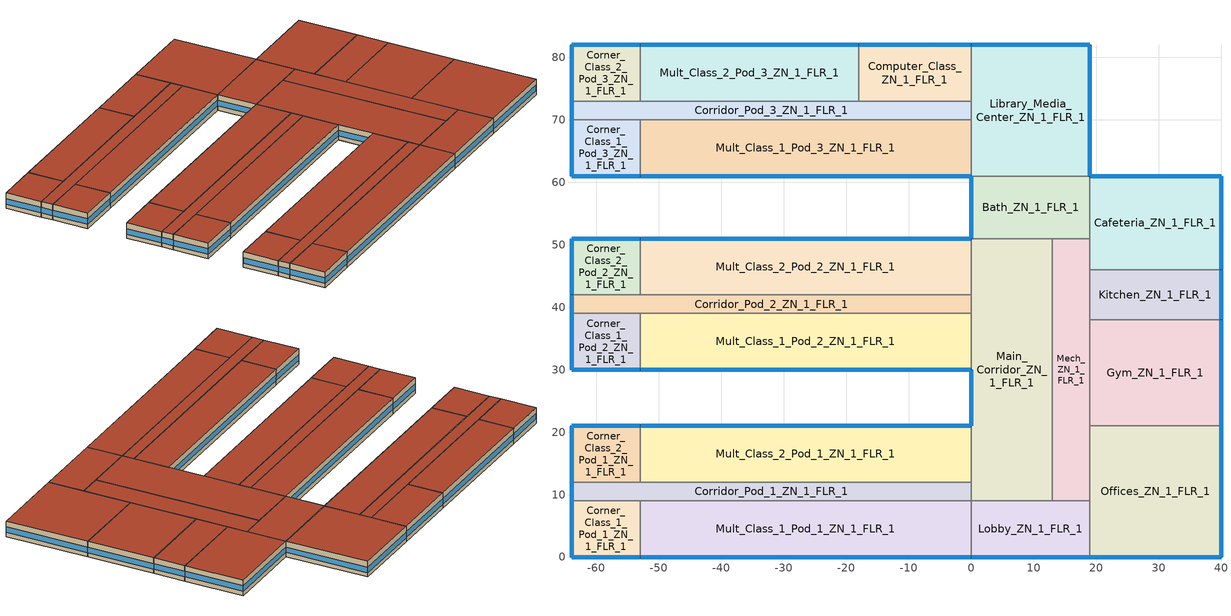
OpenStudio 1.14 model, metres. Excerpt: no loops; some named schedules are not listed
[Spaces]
Library_Media_Center_ZN_1_FLR_1
 floor ground: 19,82 19,61 0,61 0,82 z0
 wall outside: 19,61 19,82 0,82 z0:4
 wall to Computer_Class_ZN_1_FLR_1: 0,82 0,73 z0:4
 wall to Bath_ZN_1_FLR_1: 0,61 19,61 z0:4
 wall to Mult_Class_1_Pod_3_ZN_1_FLR_1: 0,70 0,61 z0:4
 wall to Corridor_Pod_3_ZN_1_FLR_1: 0,73 0,70 z0:4
 window: 19,61.05 19,81.95 / 18.95,82 0.05,82 z1.1:2.51
 roof outside: 19,61 19,82 0,82 0,61 z4
Main_Corridor_ZN_1_FLR_1
 floor ground: 13,51 13,9 0,9 0,51 z0
 wall outside: 0,30 0,21 z0:4
 wall to Lobby_ZN_1_FLR_1: 0,9 13,9 z0:4
 wall to Mult_Class_2_Pod_2_ZN_1_FLR_1: 0,51 0,42 z0:4
 wall to Mult_Class_2_Pod_1_ZN_1_FLR_1: 0,21 0,12 z0:4
 wall to Corridor_Pod_1_ZN_1_FLR_1: 0,12 0,9 z0:4
 wall to Bath_ZN_1_FLR_1: 13,51 0,51 z0:4
 wall to Mech_ZN_1_FLR_1: 13,9 13,51 z0:4
 wall to Corridor_Pod_2_ZN_1_FLR_1: 0,42 0,39 z0:4
 wall to Mult_Class_1_Pod_2_ZN_1_FLR_1: 0,39 0,30 z0:4
 window: 0,29.95 0,21.05 z1.1:2.52
 roof outside: 13,9 13,51 0,51 0,9 z4
Corridor_Pod_2_ZN_1_FLR_1
 floor ground: 0,42 0,39 -64,39 -64,42 z0
 wall outside: -64,42 -64,39 z0:4
 wall to Corner_Class_2_Pod_2_ZN_1_FLR_1: -53,42 -64,42 z0:4
 wall to Mult_Class_1_Pod_2_ZN_1_FLR_1: -53,39 0,39 z0:4
 wall to Corner_Class_1_Pod_2_ZN_1_FLR_1: -64,39 -53,39 z0:4
 wall to Mult_Class_2_Pod_2_ZN_1_FLR_1: 0,42 -53,42 z0:4
 window: -64,41.95 -64,39.05 z1.1:2.55
 roof outside: 0,39 0,42 -64,42 -64,39 z4
Kitchen_ZN_1_FLR_1
 floor ground: 40,46 40,38 19,38 19,46 z0
 wall outside: 40,38 40,46 z0:4
 wall to Mech_ZN_1_FLR_1: 19,46 19,38 z0:4
 wall to Cafeteria_ZN_1_FLR_1: 40,46 19,46 z0:4
 wall to Gym_ZN_1_FLR_1: 19,38 40,38 z0:4
 window: 40,38.05 40,45.95 z1.1:2.52
 roof outside: 40,38 40,46 19,46 19,38 z4
Computer_Class_ZN_1_FLR_1
 floor ground: 0,82 0,73 -18,73 -18,82 z0
 wall outside: 0,82 -18,82 z0:4
 wall to Corridor_Pod_3_ZN_1_FLR_1: -18,73 0,73 z0:4
 wall to Mult_Class_2_Pod_3_ZN_1_FLR_1: -18,82 -18,73 z0:4
 window: -0.05,82 -17.95,82 z1.1:2.51
 roof outside: 0,73 0,82 -18,82 -18,73 z4
Corner_Class_2_Pod_2_ZN_1_FLR_1
 floor ground: -53,51 -53,42 -64,42 -64,51 z0
 wall outside: -53,51 -64,51 -64,42 z0:4
 wall to Mult_Class_2_Pod_2_ZN_1_FLR_1: -53,42 -53,51 z0:4
 window: -53.05,51 -63.95,51 z1.1:2.51; -64,50.95 -64,42.05 z1.1:2.52
 roof outside: -53,42 -53,51 -64,51 -64,42 z4
Corridor_Pod_3_ZN_1_FLR_1
 floor ground: 0,73 0,70 -64,70 -64,73 z0
 wall outside: -64,73 -64,70 z0:4
 wall to Mult_Class_2_Pod_3_ZN_1_FLR_1: -18,73 -53,73 z0:4
 wall to Corner_Class_2_Pod_3_ZN_1_FLR_1: -53,73 -64,73 z0:4
 wall to Mult_Class_1_Pod_3_ZN_1_FLR_1: -53,70 0,70 z0:4
 wall to Corner_Class_1_Pod_3_ZN_1_FLR_1: -64,70 -53,70 z0:4
 window: -64,72.95 -64,70.05 z1.1:2.55
 roof outside: 0,70 0,73 -64,73 -64,70 z4
Mech_ZN_1_FLR_1
 floor ground: 19,51 19,9 13,9 13,51 z0
 wall to Lobby_ZN_1_FLR_1: 13,9 19,9 z0:4
 wall to Offices_ZN_1_FLR_1: 19,9 19,21 z0:4
 wall to Gym_ZN_1_FLR_1: 19,21 19,38 z0:4
 wall to Bath_ZN_1_FLR_1: 19,51 13,51 z0:4
 wall to Cafeteria_ZN_1_FLR_1: 19,46 19,51 z0:4
 roof outside: 19,9 19,51 13,51 13,9 z4
Mult_Class_1_Pod_1_ZN_1_FLR_1
 floor ground: 0,9 0,0 -53,0 -53,9 z0
 wall outside: -53,0 0,0 z0:4
 wall to Lobby_ZN_1_FLR_1: 0,0 0,9 z0:4
 wall to Corridor_Pod_1_ZN_1_FLR_1: 0,9 -53,9 z0:4
 wall to Corner_Class_1_Pod_1_ZN_1_FLR_1: -53,9 -53,0 z0:4
 window: -52.95,0 -0.05,0 z1.1:2.5
 roof outside: 0,0 0,9 -53,9 -53,0 z4
Mult_Class_1_Pod_2_ZN_1_FLR_1
 floor ground: 0,39 0,30 -53,30 -53,39 z0
 wall outside: -53,30 0,30 z0:4
 wall to Corner_Class_1_Pod_2_ZN_1_FLR_1: -53,39 -53,30 z0:4
 window: -52.95,30 -0.05,30 z1.1:2.5
 roof outside: 0,30 0,39 -53,39 -53,30 z4
Cafeteria_ZN_1_FLR_1
 floor ground: 40,61 40,46 19,46 19,61 z0
 wall outside: 40,46 40,61 19,61 z0:4
 wall to Bath_ZN_1_FLR_1: 19,61 19,51 z0:4
 window: 39.95,61 19.05,61 / 40,46.05 40,60.95 z1.1:2.51
 roof outside: 40,46 40,61 19,61 19,46 z4
Corner_Class_2_Pod_3_ZN_1_FLR_1
 floor ground: -53,82 -53,73 -64,73 -64,82 z0
 wall outside: -53,82 -64,82 -64,73 z0:4
 wall to Mult_Class_2_Pod_3_ZN_1_FLR_1: -53,73 -53,82 z0:4
 window: -64,81.95 -64,73.05 z1.1:2.52; -53.05,82 -63.95,82 z1.1:2.51
 roof outside: -53,73 -53,82 -64,82 -64,73 z4
Corner_Class_2_Pod_1_ZN_1_FLR_1
 floor ground: -53,21 -53,12 -64,12 -64,21 z0
 wall outside: -53,21 -64,21 -64,12 z0:4
 wall to Mult_Class_2_Pod_1_ZN_1_FLR_1: -53,12 -53,21 z0:4
 wall to Corridor_Pod_1_ZN_1_FLR_1: -64,12 -53,12 z0:4
 window: -53.05,21 -63.95,21 z1.1:2.51; -64,20.95 -64,12.05 z1.1:2.52
 roof outside: -53,12 -53,21 -64,21 -64,12 z4
Corridor_Pod_1_ZN_1_FLR_1
 floor ground: 0,12 0,9 -64,9 -64,12 z0
 wall outside: -64,12 -64,9 z0:4
 wall to Corner_Class_1_Pod_1_ZN_1_FLR_1: -64,9 -53,9 z0:4
 wall to Mult_Class_2_Pod_1_ZN_1_FLR_1: 0,12 -53,12 z0:4
 window: -64,11.95 -64,9.05 z1.1:2.55
 roof outside: 0,9 0,12 -64,12 -64,9 z4
Mult_Class_2_Pod_2_ZN_1_FLR_1
 floor ground: 0,51 0,42 -53,42 -53,51 z0
 wall outside: 0,51 -53,51 z0:4
 window: -0.05,51 -52.95,51 z1.1:2.5
 roof outside: 0,42 0,51 -53,51 -53,42 z4
Bath_ZN_1_FLR_1
 floor ground: 19,61 19,51 0,51 0,61 z0
 wall outside: 0,61 0,51 z0:4
 window: 0,60.95 0,51.05 z1.1:2.51
 roof outside: 19,51 19,61 0,61 0,51 z4
Corner_Class_1_Pod_3_ZN_1_FLR_1
 floor ground: -53,70 -53,61 -64,61 -64,70 z0
 wall outside: -64,70 -64,61 -53,61 z0:4
 wall to Mult_Class_1_Pod_3_ZN_1_FLR_1: -53,61 -53,70 z0:4
 window: -64,69.95 -64,61.05 z1.1:2.52; -63.95,61 -53.05,61 z1.1:2.51
 roof outside: -53,61 -53,70 -64,70 -64,61 z4
Gym_ZN_1_FLR_1
 floor ground: 40,38 40,21 19,21 19,38 z0
 wall outside: 40,21 40,38 z0:4
 wall to Offices_ZN_1_FLR_1: 19,21 40,21 z0:4
 window: 40,21.05 40,37.95 z1.1:2.51
 roof outside: 40,21 40,38 19,38 19,21 z4
Lobby_ZN_1_FLR_1
 floor ground: 19,9 19,0 0,0 0,9 z0
 wall outside: 0,0 19,0 z0:4
 wall to Offices_ZN_1_FLR_1: 19,0 19,9 z0:4
 window: 0.05,0 18.95,0 z1.1:2.51
 roof outside: 19,0 19,9 0,9 0,0 z4
Mult_Class_2_Pod_1_ZN_1_FLR_1
 floor ground: 0,21 0,12 -53,12 -53,21 z0
 wall outside: 0,21 -53,21 z0:4
 window: -0.05,21 -52.95,21 z1.1:2.5
 roof outside: 0,12 0,21 -53,21 -53,12 z4
Mult_Class_2_Pod_3_ZN_1_FLR_1
 floor ground: -18,82 -18,73 -53,73 -53,82 z0
 wall outside: -18,82 -53,82 z0:4
 window: -18.05,82 -52.95,82 z1.1:2.5
 roof outside: -18,73 -18,82 -53,82 -53,73 z4
Offices_ZN_1_FLR_1
 floor ground: 40,21 40,0 19,0 19,21 z0
 wall outside: 19,0 40,0 40,21 z0:4
 window: 19.05,0 39.95,0 / 40,0.05 40,20.95 z1.1:2.51
 roof outside: 40,0 40,21 19,21 19,0 z4
Mult_Class_1_Pod_3_ZN_1_FLR_1
 floor ground: 0,70 0,61 -53,61 -53,70 z0
 wall outside: -53,61 0,61 z0:4
 window: -52.95,61 -0.05,61 z1.1:2.5
 roof outside: 0,61 0,70 -53,70 -53,61 z4
Corner_Class_1_Pod_2_ZN_1_FLR_1
 floor ground: -53,39 -53,30 -64,30 -64,39 z0
 wall outside: -64,39 -64,30 -53,30 z0:4
 window: -64,38.95 -64,30.05 z1.1:2.52; -63.95,30 -53.05,30 z1.1:2.51
 roof outside: -53,30 -53,39 -64,39 -64,30 z4
Corner_Class_1_Pod_1_ZN_1_FLR_1
 floor ground: -53,9 -53,0 -64,0 -64,9 z0
 wall outside: -64,9 -64,0 -53,0 z0:4
 window: -63.95,0 -53.05,0 z1.1:2.51; -64,8.95 -64,0.05 z1.1:2.52
 roof outside: -53,0 -53,9 -64,9 -64,0 z4
[Site]
Houston Bush Intercontinental_TX_USA: Latitude {deg}=30; Longitude {deg}=-95.37; Time Zone {hr}=-6; Elevation {m}=29; Terrain=City
[Building]
90.1-2013-PrimarySchool-ASHRAE 169-2A created: 2018-06-08 09:10:57 -0700: North Axis {deg}=0; Default Construction Set=90.1-2013 - PriSchl - ASHRAE 169-2A; Standards Building Type=PrimarySchool
[Site:GroundTemperature:BuildingSurface]
20.78, 20.74, 20.81, 20.87, 20.95, 23.19, 23.53, 23.6, 23.61, 21.33, 21.02, 20.85
[Site:WaterMainsTemperature]
Calculation Method=Correlation; Annual Average Outdoor Air Temperature {C}=20.3167; Maximum Difference In Monthly Average Outdoor Air Temperatures {deltaC}=17.8
[SizingPeriod:DesignDay] Barometric Pressure {Pa}=100977; Sky Clearness=0; Rain Indicator=0; Snow Indicator=0; Day of Month=21; Daylight Saving Time Indicator=0; Humidity Indicating Type=Wetbulb; Dry-Bulb Temperature Range Modifier Type=DefaultMultipliers
Name | Maximum Dry-Bulb Temperature {C} | Daily Dry-Bulb Temperature Range {deltaC} | Humidity Indicating Conditions at Maximum Dry-Bulb | Wind Speed {m/s} | Wind Direction {deg} | Month | Day Type | Solar Model Indicator | ASHRAE Taub | ASHRAE Taud
Houston Bush Intercontinental Ann Htg 99.6% Condns DB | -1.6 | 0 | -1.6 | 2.8 | 0 | 1 | WinterDesignDay | ASHRAEClearSky
Houston Bush Intercontinental Ann Clg .4% Condns DB=>MWB | 36 | 10.1 | 24.8 | 3.5 | 170 | 7 | SummerDesignDay | ASHRAETau | 0.499 | 1.97
[ClimateZones]
Climate Zone Value 1=2A
[Material:NoMass] Thermal Absorptance=0.9; Solar Absorptance=0.7
Name | Roughness | Thermal Resistance {m2-K/W} | Visible Absorptance
CP02 CARPET PAD | VeryRough | 0.21648 | 0.8
Typical Insulation R-6.78; Typical Insulation R-6.78 1 | Smooth | 1.19347 | 0.7
Typical Carpet Pad | Smooth | 0.21648 | 0.8
Typical Insulation R-9.73 | Smooth | 1.71283 | 0.7
Typical Insulation R-24.52 | Smooth | 4.31889 | 0.7
Typical Insulation R-0.58; Typical Insulation R-0.58 1 | Smooth | 0.101875 | 0.7
Typical Insulation R-1.15 | Smooth | 0.202527 | 0.7
Typical Insulation R-9.34 | Smooth | 1.64441 | 0.7
Typical Insulation R-23.61 | Smooth | 4.15799 | 0.7
Typical Insulation | Smooth | 0.0282222 | 0.7
[Material]
Name | Roughness | Thickness {m} | Conductivity {W/m-K} | Density {kg/m3} | Specific Heat {J/kg-K} | Thermal Absorptance | Solar Absorptance | Visible Absorptance
100mm Normalweight concrete floor | MediumSmooth | 0.1016 | 2.31 | 2322 | 832
G01 13mm gypsum board | Smooth | 0.0127 | 0.16 | 800 | 1090 | 0.9 | 0.7 | 0.5
4 in. Normalweight Concrete Floor | MediumRough | 0.1016 | 2.31 | 2322 | 832 | 0.9 | 0.7 | 0.7
25mm Stucco | Smooth | 0.0254 | 0.72 | 1856 | 840 | 0.9 | 0.7 | 0.7
5/8 in. Gypsum Board | MediumSmooth | 0.0159 | 0.16 | 800 | 1090 | 0.9 | 0.7 | 0.7
Roof Membrane - Highly Reflective | VeryRough | 0.0095 | 0.16 | 1121.29 | 1460 | 0.75 | 0.45 | 0.7
Metal Roof Surface; F08 Metal surface | Smooth | 0.0008 | 45.28 | 7824 | 500 | 0.9 | 0.7 | 0.7
8 in. Normalweight Concrete Floor | MediumRough | 0.2032 | 2.31 | 2322 | 832 | 0.9 | 0.7 | 0.7
8 in. Concrete Block Basement Wall | MediumRough | 0.2032 | 1.326 | 1842 | 912 | 0.9 | 0.7 | 0.7
G05 25mm wood | MediumSmooth | 0.0254 | 0.15 | 608 | 1630 | 0.9 | 0.5 | 0.5
Metal Siding | Smooth | 0.0015 | 44.96 | 7688.86 | 410 | 0.9 | 0.7 | 0.7
1/2IN Gypsum | Smooth | 0.0127 | 0.16 | 784.9 | 830 | 0.9 | 0.4 | 0.4
6 in. Normalweight Concrete Floor | MediumRough | 0.1524 | 2.31 | 2322 | 832 | 0.9 | 0.7 | 0.7
Std Wood 6inch | MediumSmooth | 0.15 | 0.12 | 540 | 1210 | 0.9 | 0.7 | 0.7
[Construction]
Typical Insulated Exterior Mass Floor R-9.35: Typical Insulation R-6.78, 4 in. Normalweight Concrete Floor, Typical Carpet Pad
Typical Insulated Steel Framed Exterior Wall R-11.9: 25mm Stucco, 5/8 in. Gypsum Board, Typical Insulation R-9.73, 5/8 in. Gypsum Board
Typical IEAD Roof - Highly Reflective R-25.64: Roof Membrane - Highly Reflective, Typical Insulation R-24.52, Metal Roof Surface
Typical Interior Floor: 100mm Normalweight concrete floor, CP02 CARPET PAD
Typical Interior Wall: G01 13mm gypsum board, G01 13mm gypsum board
Typical Interior Ceiling: CP02 CARPET PAD, 100mm Normalweight concrete floor
Typical Insulated Carpeted 8in Slab Floor: 8 in. Normalweight Concrete Floor, Typical Carpet Pad
Typical Insulated Basement Mass Wall: 8 in. Concrete Block Basement Wall
U 0.60 SHGC 0.25 Dbl 2.5mm air: Glass_2175_LayerAvg, Gap_1_W_0_0025, Glass_2022F_LayerAvg
Typical Insulated Metal Door R-1.43: F08 Metal surface, Typical Insulation R-0.58
Typical Overhead Door R-2.0: Typical Insulation R-1.15
Window_U_0.65_SHGC_0.35_Skylight_Frame_Width_2.339_in: Glass_2052_LayerAvg, Gap_1_W_0_0024, Glass_2027F_LayerAvg
Typical Interior Window: Clear 3mm
Typical Interior Door; Typical Interior Partition: G05 25mm wood
Typical Insulated Exterior Mass Floor R-9.35 1: Typical Insulation R-6.78 1, 4 in. Normalweight Concrete Floor, Typical Carpet Pad
Typical Insulated Metal Building Wall R-10.64: Metal Siding, Typical Insulation R-9.34, 1/2IN Gypsum
Typical Insulated Metal Building Roof R-24.39: Metal Roof Surface, Typical Insulation R-23.61
Typical Insulated Carpeted 6in Slab Floor: 6 in. Normalweight Concrete Floor, Typical Carpet Pad
Typical Insulated Metal Door R-1.43 1: F08 Metal surface, Typical Insulation R-0.58 1
Typical Overhead Door: Typical Insulation
InteriorFurnishings: Std Wood 6inch
[DefaultConstructionSet] Interior Partition Construction=Typical Interior Partition
Name | Default Exterior Surface Constructions | Default Interior Surface Constructions | Default Ground Contact Surface Constructions | Default Exterior SubSurface Constructions | Default Interior SubSurface Constructions
90.1-2013 - PriSchl - ASHRAE 169-2A | Default Surface Constructions 1 | Default Surface Constructions 2 | Default Surface Constructions 3 | Default Sub Surface Constructions 1 | Default Sub Surface Constructions 2
90.1-2013 - PriSchl - Office - ASHRAE 169-2A | Default Surface Constructions 4 | Default Surface Constructions 5 | Default Surface Constructions 6 | Default Sub Surface Constructions 3 | Default Sub Surface Constructions 4
[DefaultSurfaceConstructions]
Name | Floor Construction | Wall Construction | Roof Ceiling Construction
Default Surface Constructions 1 | Typical Insulated Exterior Mass Floor R-9.35 | Typical Insulated Steel Framed Exterior Wall R-11.9 | Typical IEAD Roof - Highly Reflective R-25.64
Default Surface Constructions 2; Default Surface Constructions 5 | Typical Interior Floor | Typical Interior Wall | Typical Interior Ceiling
Default Surface Constructions 3 | Typical Insulated Carpeted 8in Slab Floor | Typical Insulated Basement Mass Wall
Default Surface Constructions 4 | Typical Insulated Exterior Mass Floor R-9.35 1 | Typical Insulated Metal Building Wall R-10.64 | Typical Insulated Metal Building Roof R-24.39
Default Surface Constructions 6 | Typical Insulated Carpeted 6in Slab Floor | Typical Insulated Basement Mass Wall
[DefaultSubSurfaceConstructions]
Name | Fixed Window Construction | Operable Window Construction | Door Construction | Overhead Door Construction | Skylight Construction | Tubular Daylight Dome Construction | Tubular Daylight Diffuser Construction
Default Sub Surface Constructions 1 | U 0.60 SHGC 0.25 Dbl 2.5mm air | U 0.60 SHGC 0.25 Dbl 2.5mm air | Typical Insulated Metal Door R-1.43 | Typical Overhead Door R-2.0 | Window_U_0.65_SHGC_0.35_Skylight_Frame_Width_2.339_in | Typical Interior Window | Typical Interior Window
Default Sub Surface Constructions 2; Default Sub Surface Constructions 4 | Typical Interior Window | Typical Interior Window | Typical Interior Door
Default Sub Surface Constructions 3 | U 0.60 SHGC 0.25 Dbl 2.5mm air | U 0.60 SHGC 0.25 Dbl 2.5mm air | Typical Insulated Metal Door R-1.43 1 | Typical Overhead Door | Window_U_0.65_SHGC_0.35_Skylight_Frame_Width_2.339_in | Typical Interior Window | Typical Interior Window
[WindowMaterial:Glazing] Optical Data Type=SpectralAverage; Infrared Transmittance at Normal Incidence=0; Back Side Infrared Hemispherical Emissivity=0.84; Dirt Correction Factor for Solar and Visible Transmittance=1; Solar Diffusing=No
Name | Thickness {m} | Solar Transmittance at Normal Incidence | Front Side Solar Reflectance at Normal Incidence | Back Side Solar Reflectance at Normal Incidence | Visible Transmittance at Normal Incidence | Front Side Visible Reflectance at Normal Incidence | Back Side Visible Reflectance at Normal Incidence | Front Side Infrared Hemispherical Emissivity | Conductivity {W/m-K}
Glass_2175_LayerAvg | 0.0086 | 0.167758 | 0.217606 | 0.437978 | 0.416044 | 0.078729 | 0.10654 | 0.84 | 1
Glass_2022F_LayerAvg | 0.0039 | 0.355897 | 0.394095 | 0.265645 | 0.677694 | 0.042734 | 0.05547 | 0.046 | 1
Glass_2052_LayerAvg | 0.00837 | 0.507767 | 0.054228 | 0.0544931 | 0.586833 | 0.05805 | 0.058397 | 0.84 | 1
Glass_2027F_LayerAvg | 0.004 | 0.369744 | 0.470069 | 0.340935 | 0.765222 | 0.0546 | 0.073741 | 0.03675 | 1
Clear 3mm | 0.003 | 0.837 | 0.075 | 0.075 | 0.898 | 0.081 | 0.081 | 0.84 | 0.9
[WindowMaterial:Gas] Gas Type=Air
Name | Thickness {m}
Gap_1_W_0_0025 | 0.0025
Gap_1_W_0_0024 | 0.0024
[Space] Building Story=Building Story 1; Part of Total Floor Area=Yes
Name | Space Type | Thermal Zone
Corner_Class_2_Pod_3_ZN_1_FLR_1 | PrimarySchool Classroom | Corner_Class_2_Pod_3_ZN_1_FLR_1 ZN
Library_Media_Center_ZN_1_FLR_1 | PrimarySchool Library | Library_Media_Center_ZN_1_FLR_1 ZN
Main_Corridor_ZN_1_FLR_1 | PrimarySchool Corridor | Main_Corridor_ZN_1_FLR_1 ZN
Corridor_Pod_2_ZN_1_FLR_1 | PrimarySchool Corridor | Corridor_Pod_2_ZN_1_FLR_1 ZN
Mult_Class_2_Pod_2_ZN_1_FLR_1 | PrimarySchool Classroom | Mult_Class_2_Pod_2_ZN_1_FLR_1 ZN
Kitchen_ZN_1_FLR_1 | PrimarySchool Kitchen | Kitchen_ZN_1_FLR_1 ZN
Mult_Class_1_Pod_3_ZN_1_FLR_1 | PrimarySchool Classroom | Mult_Class_1_Pod_3_ZN_1_FLR_1 ZN
Corridor_Pod_1_ZN_1_FLR_1 | PrimarySchool Corridor | Corridor_Pod_1_ZN_1_FLR_1 ZN
Computer_Class_ZN_1_FLR_1 | PrimarySchool ComputerRoom | Computer_Class_ZN_1_FLR_1 ZN
Mult_Class_1_Pod_2_ZN_1_FLR_1 | PrimarySchool Classroom | Mult_Class_1_Pod_2_ZN_1_FLR_1 ZN
Mult_Class_2_Pod_1_ZN_1_FLR_1 | PrimarySchool Classroom | Mult_Class_2_Pod_1_ZN_1_FLR_1 ZN
Corner_Class_2_Pod_2_ZN_1_FLR_1 | PrimarySchool Classroom | Corner_Class_2_Pod_2_ZN_1_FLR_1 ZN
Mult_Class_1_Pod_1_ZN_1_FLR_1 | PrimarySchool Classroom | Mult_Class_1_Pod_1_ZN_1_FLR_1 ZN
Corner_Class_1_Pod_1_ZN_1_FLR_1 | PrimarySchool Classroom | Corner_Class_1_Pod_1_ZN_1_FLR_1 ZN
Corridor_Pod_3_ZN_1_FLR_1 | PrimarySchool Corridor | Corridor_Pod_3_ZN_1_FLR_1 ZN
Mech_ZN_1_FLR_1 | PrimarySchool Mechanical | Mech_ZN_1_FLR_1 ZN
Cafeteria_ZN_1_FLR_1 | PrimarySchool Cafeteria | Cafeteria_ZN_1_FLR_1 ZN
Corner_Class_2_Pod_1_ZN_1_FLR_1 | PrimarySchool Classroom | Corner_Class_2_Pod_1_ZN_1_FLR_1 ZN
Bath_ZN_1_FLR_1 | PrimarySchool Restroom | Bath_ZN_1_FLR_1 ZN
Corner_Class_1_Pod_3_ZN_1_FLR_1 | PrimarySchool Classroom | Corner_Class_1_Pod_3_ZN_1_FLR_1 ZN
Corner_Class_1_Pod_2_ZN_1_FLR_1 | PrimarySchool Classroom | Corner_Class_1_Pod_2_ZN_1_FLR_1 ZN
Offices_ZN_1_FLR_1 | PrimarySchool Office | Offices_ZN_1_FLR_1 ZN
Gym_ZN_1_FLR_1 | PrimarySchool Gym | Gym_ZN_1_FLR_1 ZN
Lobby_ZN_1_FLR_1 | PrimarySchool Lobby | Lobby_ZN_1_FLR_1 ZN
Mult_Class_2_Pod_3_ZN_1_FLR_1 | PrimarySchool Classroom | Mult_Class_2_Pod_3_ZN_1_FLR_1 ZN
[SpaceType] Standards Building Type=PrimarySchool
Name | Default Construction Set | Default Schedule Set | Design Specification Outdoor Air Object | Standards Space Type
PrimarySchool Office | 90.1-2013 - PriSchl - Office - ASHRAE 169-2A | PrimarySchool Office Schedule Set | PrimarySchool Office Ventilation | Office
PrimarySchool Lobby |  | PrimarySchool Lobby Schedule Set | PrimarySchool Lobby Ventilation | Lobby
PrimarySchool Gym |  | PrimarySchool Gym Schedule Set | PrimarySchool Gym Ventilation | Gym
PrimarySchool Mechanical |  | PrimarySchool Mechanical Schedule Set | PrimarySchool Mechanical Ventilation | Mechanical
PrimarySchool Cafeteria |  | PrimarySchool Cafeteria Schedule Set | PrimarySchool Cafeteria Ventilation | Cafeteria
PrimarySchool Kitchen |  | PrimarySchool Kitchen Schedule Set | PrimarySchool Kitchen Ventilation | Kitchen
PrimarySchool Restroom |  | PrimarySchool Restroom Schedule Set | PrimarySchool Restroom Ventilation | Restroom
PrimarySchool Corridor |  | PrimarySchool Corridor Schedule Set | PrimarySchool Corridor Ventilation | Corridor
PrimarySchool Classroom |  | PrimarySchool Classroom Schedule Set | PrimarySchool Classroom Ventilation | Classroom
PrimarySchool ComputerRoom |  | PrimarySchool ComputerRoom Schedule Set | PrimarySchool ComputerRoom Ventilation | ComputerRoom
PrimarySchool Library |  | PrimarySchool Library Schedule Set | PrimarySchool Library Ventilation | Library
[People:Definition] Number of People Calculation Method=People/Area; Fraction Radiant=0.3
Name | People per Space Floor Area {person/m2}
PrimarySchool Cafeteria People Definition | 1.07639
PrimarySchool Classroom People Definition; PrimarySchool ComputerRoom People Definition | 0.269098
PrimarySchool Gym People Definition | 0.322917
PrimarySchool Kitchen People Definition | 0.160705
PrimarySchool Library People Definition | 0.107639
PrimarySchool Office People Definition | 0.0538196
[People] Work Efficiency Schedule=Work Efficiency Schedule; Clothing Insulation Schedule=Clothing Schedule; Air Velocity Schedule=Air Velocity Schedule
Name | People Definition | Space or SpaceType
PrimarySchool Cafeteria People | PrimarySchool Cafeteria People Definition | PrimarySchool Cafeteria
PrimarySchool Classroom People | PrimarySchool Classroom People Definition | PrimarySchool Classroom
PrimarySchool ComputerRoom People | PrimarySchool ComputerRoom People Definition | PrimarySchool ComputerRoom
PrimarySchool Gym People | PrimarySchool Gym People Definition | PrimarySchool Gym
PrimarySchool Kitchen People | PrimarySchool Kitchen People Definition | PrimarySchool Kitchen
PrimarySchool Library People | PrimarySchool Library People Definition | PrimarySchool Library
PrimarySchool Office People | PrimarySchool Office People Definition | PrimarySchool Office
[Lights:Definition] Design Level Calculation Method=Watts/Area; Fraction Radiant=0.37; Fraction Visible=0.2
Name | Watts per Space Floor Area {W/m2}
PrimarySchool Cafeteria Lights Definition | 6.99654
PrimarySchool Classroom Lights Definition; PrimarySchool ComputerRoom Lights Definition | 13.3472
PrimarySchool Corridor Lights Definition | 7.10418
PrimarySchool Gym Lights Definition | 7.75002
PrimarySchool Kitchen Lights Definition | 13.0243
PrimarySchool Library Lights Definition | 12.8091
PrimarySchool Lobby Lights Definition | 9.68752
PrimarySchool Mechanical Lights Definition | 4.52084
PrimarySchool Office Lights Definition | 11.9479
PrimarySchool Restroom Lights Definition | 10.5486
[Lights] Fraction Replaceable=1
Name | Lights Definition | Space or SpaceType | Schedule
PrimarySchool Cafeteria Lights | PrimarySchool Cafeteria Lights Definition | PrimarySchool Cafeteria
PrimarySchool Classroom Lights | PrimarySchool Classroom Lights Definition | PrimarySchool Classroom | SchoolPrimary BLDG_LIGHT_CLASSROOM_SCH OccSensor Reduction
PrimarySchool ComputerRoom Lights | PrimarySchool ComputerRoom Lights Definition | PrimarySchool ComputerRoom
PrimarySchool Corridor Lights | PrimarySchool Corridor Lights Definition | PrimarySchool Corridor
PrimarySchool Gym Lights | PrimarySchool Gym Lights Definition | PrimarySchool Gym
PrimarySchool Kitchen Lights | PrimarySchool Kitchen Lights Definition | PrimarySchool Kitchen
PrimarySchool Library Lights | PrimarySchool Library Lights Definition | PrimarySchool Library
PrimarySchool Lobby Lights | PrimarySchool Lobby Lights Definition | PrimarySchool Lobby
PrimarySchool Mechanical Lights | PrimarySchool Mechanical Lights Definition | PrimarySchool Mechanical
PrimarySchool Office Lights | PrimarySchool Office Lights Definition | PrimarySchool Office | SchoolPrimary BLDG_LIGHT_SCH OccSensor Reduction
PrimarySchool Restroom Lights | PrimarySchool Restroom Lights Definition | PrimarySchool Restroom | SchoolPrimary BLDG_LIGHT_BATH_SCH OccSensor Reduction
[ElectricEquipment:Definition]
Name | Design Level Calculation Method | Watts per Space Floor Area {W/m2} | Fraction Radiant | Fraction Latent | Fraction Lost | Design Level {W}
PrimarySchool Cafeteria Elec Equip Definition | Watts/Area | 25.4028 | 0.5
PrimarySchool Classroom Elec Equip Definition; PrimarySchool Library Elec Equip Definition | Watts/Area | 14.9618 | 0.5
PrimarySchool ComputerRoom Elec Equip Definition | Watts/Area | 19.9993 | 0.5
PrimarySchool Corridor Elec Equip Definition; PrimarySchool Lobby Elec Equip Definition; PrimarySchool Restroom Elec Equip Definition | Watts/Area | 3.98265 | 0.5
PrimarySchool Gym Elec Equip Definition | Watts/Area | 4.9514 | 0.5
PrimarySchool Kitchen Elec Equip Definition | Watts/Area | 190.521 | 0.3 | 0.25 | 0.2
PrimarySchool Mechanical Elec Equip Definition | Watts/Area | 10.0104 | 0.5
PrimarySchool Office Elec Equip Definition | Watts/Area | 10.7639 | 0.5
Kitchen Electric Equipment Definition1 | EquipmentLevel |  | 0.25 | 0 | 0 | 915
Kitchen Electric Equipment Definition2 | EquipmentLevel |  | 0.25 | 0 | 0 | 570
[ElectricEquipment]
Name | Electric Equipment Definition | Space or SpaceType | Schedule
PrimarySchool Cafeteria Elec Equip | PrimarySchool Cafeteria Elec Equip Definition | PrimarySchool Cafeteria
PrimarySchool Classroom Elec Equip | PrimarySchool Classroom Elec Equip Definition | PrimarySchool Classroom
PrimarySchool ComputerRoom Elec Equip | PrimarySchool ComputerRoom Elec Equip Definition | PrimarySchool ComputerRoom
PrimarySchool Corridor Elec Equip | PrimarySchool Corridor Elec Equip Definition | PrimarySchool Corridor
PrimarySchool Gym Elec Equip | PrimarySchool Gym Elec Equip Definition | PrimarySchool Gym
PrimarySchool Kitchen Elec Equip | PrimarySchool Kitchen Elec Equip Definition | PrimarySchool Kitchen
PrimarySchool Library Elec Equip | PrimarySchool Library Elec Equip Definition | PrimarySchool Library
PrimarySchool Lobby Elec Equip | PrimarySchool Lobby Elec Equip Definition | PrimarySchool Lobby
PrimarySchool Mechanical Elec Equip | PrimarySchool Mechanical Elec Equip Definition | PrimarySchool Mechanical
PrimarySchool Office Elec Equip | PrimarySchool Office Elec Equip Definition | PrimarySchool Office
PrimarySchool Restroom Elec Equip | PrimarySchool Restroom Elec Equip Definition | PrimarySchool Restroom
Kitchen_Reach-in-Freezer | Kitchen Electric Equipment Definition1 | PrimarySchool Kitchen | SchoolPrimary ALWAYS_ON
Kitchen_Reach-in-Refrigerator | Kitchen Electric Equipment Definition2 | PrimarySchool Kitchen | SchoolPrimary ALWAYS_ON
[DesignSpecification:OutdoorAir] Outdoor Air Method=Sum; Outdoor Air Flow per Person {m3/s-person}=0; Outdoor Air Flow Rate {m3/s}=0; Outdoor Air Flow Air Changes per Hour {1/hr}=0
Name | Outdoor Air Flow per Floor Area {m3/s-m2}
PrimarySchool Cafeteria Ventilation | 0.0047244
PrimarySchool Classroom Ventilation; PrimarySchool ComputerRoom Ventilation | 0.0018796
PrimarySchool Corridor Ventilation; PrimarySchool Lobby Ventilation; PrimarySchool Restroom Ventilation | 0.0003048
PrimarySchool Gym Ventilation | 0.001524
PrimarySchool Kitchen Ventilation | 0.00148323
PrimarySchool Library Ventilation | 0.0011176
PrimarySchool Mechanical Ventilation | 0.0006096
PrimarySchool Office Ventilation | 0.0004318
[DefaultScheduleSet] People Activity Level Schedule=SchoolPrimary ACTIVITY_SCH; Infiltration Schedule=SchoolPrimary INFIL_SCH_PNNL
Name | Number of People Schedule | Lighting Schedule | Electric Equipment Schedule | Gas Equipment Schedule
PrimarySchool Cafeteria Schedule Set | SchoolPrimary BLDG_OCC_SCH_Cafeteria | SchoolPrimary BLDG_LIGHT_SCH | SchoolPrimary KITCHEN_ELEC_EQUIP_SCH
PrimarySchool Classroom Schedule Set | SchoolPrimary BLDG_OCC_SCH | SchoolPrimary BLDG_LIGHT_CLASSROOM_SCH | SchoolPrimary BLDG_EQUIP_SCH_2013
PrimarySchool ComputerRoom Schedule Set | SchoolPrimary BLDG_OCC_SCH_Extend | SchoolPrimary BLDG_LIGHT_CLASSROOM_SCH | SchoolPrimary BLDG_EQUIP_SCH_2013
PrimarySchool Corridor Schedule Set | SchoolPrimary BLDG_OCC_SCH | SchoolPrimary BLDG_LIGHT_CORRIDOR_SCH | SchoolPrimary BLDG_EQUIP_SCH_2013
PrimarySchool Gym Schedule Set | SchoolPrimary BLDG_OCC_SCH_Gym | SchoolPrimary BLDG_LIGHT_GYM_SCH | SchoolPrimary BLDG_EQUIP_SCH_2013
PrimarySchool Kitchen Schedule Set | SchoolPrimary BLDG_OCC_SCH | SchoolPrimary BLDG_LIGHT_SCH | SchoolPrimary KITCHEN_ELEC_EQUIP_SCH | SchoolPrimary KITCHEN_GAS_EQUIP_SCH
PrimarySchool Library Schedule Set | SchoolPrimary BLDG_OCC_SCH | SchoolPrimary BLDG_LIGHT_LIBRARY_SCH | SchoolPrimary BLDG_EQUIP_SCH_2013
PrimarySchool Lobby Schedule Set | SchoolPrimary BLDG_OCC_SCH | SchoolPrimary BLDG_LIGHT_LOBBYFLR1_SCH | SchoolPrimary BLDG_EQUIP_SCH_2013
PrimarySchool Mechanical Schedule Set | SchoolPrimary BLDG_OCC_SCH | SchoolPrimary BLDG_LIGHT_SCH | SchoolPrimary BLDG_EQUIP_SCH_2013
PrimarySchool Office Schedule Set | SchoolPrimary BLDG_OCC_SCH_Offices | SchoolPrimary BLDG_LIGHT_SCH | SchoolPrimary BLDG_EQUIP_SCH_2013
PrimarySchool Restroom Schedule Set | SchoolPrimary BLDG_OCC_SCH | SchoolPrimary BLDG_LIGHT_BATH_SCH | SchoolPrimary BLDG_EQUIP_SCH_2013
[ThermostatSetpoint:DualSetpoint] Heating Setpoint Temperature Schedule=SchoolPrimary HTGSETP_SCH_NO_OPTIMUM; Cooling Setpoint Temperature Schedule=SchoolPrimary CLGSETP_SCH_NO_OPTIMUM
PrimarySchool Classroom Thermostat 1; PrimarySchool Lobby Thermostat 1; PrimarySchool Classroom Thermostat 2; PrimarySchool Corridor Thermostat 1; PrimarySchool Classroom Thermostat 3; PrimarySchool Corridor Thermostat 2; PrimarySchool Restroom Thermostat 1; PrimarySchool Classroom Thermostat 4; PrimarySchool Gym Thermostat 1; PrimarySchool Classroom Thermostat 5; PrimarySchool Classroom Thermostat 6; PrimarySchool Office Thermostat 1; PrimarySchool ComputerRoom Thermostat 1; PrimarySchool Classroom Thermostat 7; PrimarySchool Library Thermostat 1; PrimarySchool Kitchen Thermostat 1; PrimarySchool Classroom Thermostat 8; PrimarySchool Cafeteria Thermostat 1; PrimarySchool Mechanical Thermostat 1; PrimarySchool Classroom Thermostat 9; PrimarySchool Classroom Thermostat 10; PrimarySchool Corridor Thermostat 3; PrimarySchool Corridor Thermostat 4; PrimarySchool Classroom Thermostat 11; PrimarySchool Classroom Thermostat 12
[GasEquipment:Definition]
PrimarySchool Kitchen Gas Equip Definition: Design Level Calculation Method=Watts/Area; Watts per Space Floor Area {W/m2}=1431.24; Fraction Latent=0.1; Fraction Radiant=0.2; Fraction Lost=0.7
[GasEquipment]
PrimarySchool Kitchen Gas Equip: Gas Equipment Definition=PrimarySchool Kitchen Gas Equip Definition; Space or SpaceType=PrimarySchool Kitchen
[SpaceInfiltration:DesignFlowRate] Schedule=SchoolPrimary INFIL_SCH_PNNL; Design Flow Rate Calculation Method=Flow/ExteriorArea; Constant Term Coefficient=0; Temperature Term Coefficient=0; Velocity Term Coefficient=0.224; Velocity Squared Term Coefficient=0
Name | Space or SpaceType | Flow per Exterior Surface Area {m3/s-m2}
Bath_ZN_1_FLR_1 Infiltration | Bath_ZN_1_FLR_1 | 9.90562e-05
Cafeteria_ZN_1_FLR_1 Infiltration | Cafeteria_ZN_1_FLR_1 | 0.00017869
Computer_Class_ZN_1_FLR_1 Infiltration | Computer_Class_ZN_1_FLR_1 | 0.000175253
Corner_Class_1_Pod_1_ZN_1_FLR_1 Infiltration | Corner_Class_1_Pod_1_ZN_1_FLR_1 | 0.000254558
Corner_Class_1_Pod_2_ZN_1_FLR_1 Infiltration | Corner_Class_1_Pod_2_ZN_1_FLR_1 | 0.000254558
Corner_Class_1_Pod_3_ZN_1_FLR_1 Infiltration | Corner_Class_1_Pod_3_ZN_1_FLR_1 | 0.000254558
Corner_Class_2_Pod_1_ZN_1_FLR_1 Infiltration | Corner_Class_2_Pod_1_ZN_1_FLR_1 | 0.000254558
Corner_Class_2_Pod_2_ZN_1_FLR_1 Infiltration | Corner_Class_2_Pod_2_ZN_1_FLR_1 | 0.000254558
Corner_Class_2_Pod_3_ZN_1_FLR_1 Infiltration | Corner_Class_2_Pod_3_ZN_1_FLR_1 | 0.000254558
Corridor_Pod_1_ZN_1_FLR_1 Infiltration | Corridor_Pod_1_ZN_1_FLR_1 | 3.35043e-05
Corridor_Pod_2_ZN_1_FLR_1 Infiltration | Corridor_Pod_2_ZN_1_FLR_1 | 3.35043e-05
Corridor_Pod_3_ZN_1_FLR_1 Infiltration | Corridor_Pod_3_ZN_1_FLR_1 | 3.35043e-05
Gym_ZN_1_FLR_1 Infiltration | Gym_ZN_1_FLR_1 | 9.11317e-05
Kitchen_ZN_1_FLR_1 Infiltration | Kitchen_ZN_1_FLR_1 | 9.11317e-05
Library_Media_Center_ZN_1_FLR_1 Infiltration | Library_Media_Center_ZN_1_FLR_1 | 0.000163026
Lobby_ZN_1_FLR_1 Infiltration | Lobby_ZN_1_FLR_1 | 0.000175253
Main_Corridor_ZN_1_FLR_1 Infiltration | Main_Corridor_ZN_1_FLR_1 | 3.52313e-05
Mult_Class_1_Pod_1_ZN_1_FLR_1 Infiltration | Mult_Class_1_Pod_1_ZN_1_FLR_1 | 0.000175253
Mult_Class_1_Pod_2_ZN_1_FLR_1 Infiltration | Mult_Class_1_Pod_2_ZN_1_FLR_1 | 0.000175253
Mult_Class_1_Pod_3_ZN_1_FLR_1 Infiltration | Mult_Class_1_Pod_3_ZN_1_FLR_1 | 0.000175253
Mult_Class_2_Pod_1_ZN_1_FLR_1 Infiltration | Mult_Class_2_Pod_1_ZN_1_FLR_1 | 0.000175253
Mult_Class_2_Pod_2_ZN_1_FLR_1 Infiltration | Mult_Class_2_Pod_2_ZN_1_FLR_1 | 0.000175253
Mult_Class_2_Pod_3_ZN_1_FLR_1 Infiltration | Mult_Class_2_Pod_3_ZN_1_FLR_1 | 0.000175253
Offices_ZN_1_FLR_1 Infiltration | Offices_ZN_1_FLR_1 | 0.000157124
[InternalMass:Definition]
Internal Mass Definition 1: Construction=InteriorFurnishings; Design Level Calculation Method=SurfaceArea/Area; Surface Area per Space Floor Area=2
[InternalMass] Internal Mass Definition=Internal Mass Definition 1
Name | Space or SpaceType
Corner_Class_1_Pod_1_ZN_1_FLR_1 Mass | Corner_Class_1_Pod_1_ZN_1_FLR_1
Mult_Class_1_Pod_1_ZN_1_FLR_1 Mass | Mult_Class_1_Pod_1_ZN_1_FLR_1
Corridor_Pod_1_ZN_1_FLR_1 Mass | Corridor_Pod_1_ZN_1_FLR_1
Corner_Class_2_Pod_1_ZN_1_FLR_1 Mass | Corner_Class_2_Pod_1_ZN_1_FLR_1
Mult_Class_2_Pod_1_ZN_1_FLR_1 Mass | Mult_Class_2_Pod_1_ZN_1_FLR_1
Mult_Class_1_Pod_2_ZN_1_FLR_1 Mass | Mult_Class_1_Pod_2_ZN_1_FLR_1
Corridor_Pod_2_ZN_1_FLR_1 Mass | Corridor_Pod_2_ZN_1_FLR_1
Corner_Class_2_Pod_2_ZN_1_FLR_1 Mass | Corner_Class_2_Pod_2_ZN_1_FLR_1
Mult_Class_2_Pod_2_ZN_1_FLR_1 Mass | Mult_Class_2_Pod_2_ZN_1_FLR_1
Corner_Class_1_Pod_2_ZN_1_FLR_1 Mass | Corner_Class_1_Pod_2_ZN_1_FLR_1
Corner_Class_1_Pod_3_ZN_1_FLR_1 Mass | Corner_Class_1_Pod_3_ZN_1_FLR_1
Mult_Class_1_Pod_3_ZN_1_FLR_1 Mass | Mult_Class_1_Pod_3_ZN_1_FLR_1
Corridor_Pod_3_ZN_1_FLR_1 Mass | Corridor_Pod_3_ZN_1_FLR_1
Corner_Class_2_Pod_3_ZN_1_FLR_1 Mass | Corner_Class_2_Pod_3_ZN_1_FLR_1
Mult_Class_2_Pod_3_ZN_1_FLR_1 Mass | Mult_Class_2_Pod_3_ZN_1_FLR_1
Computer_Class_ZN_1_FLR_1 Mass | Computer_Class_ZN_1_FLR_1
Main_Corridor_ZN_1_FLR_1 Mass | Main_Corridor_ZN_1_FLR_1
Lobby_ZN_1_FLR_1 Mass | Lobby_ZN_1_FLR_1
Mech_ZN_1_FLR_1 Mass | Mech_ZN_1_FLR_1
Bath_ZN_1_FLR_1 Mass; Bath_ZN_1_FLR_1 Mass 1 | Bath_ZN_1_FLR_1
Offices_ZN_1_FLR_1 Mass | Offices_ZN_1_FLR_1
Library_Media_Center_ZN_1_FLR_1 Mass | Library_Media_Center_ZN_1_FLR_1
Kitchen_ZN_1_FLR_1 Mass; Kitchen_ZN_1_FLR_1 Mass 1; Kitchen_ZN_1_FLR_1 Mass 2; Kitchen_ZN_1_FLR_1 Mass 3 | Kitchen_ZN_1_FLR_1
Gym_ZN_1_FLR_1 Mass | Gym_ZN_1_FLR_1
Cafeteria_ZN_1_FLR_1 Mass | Cafeteria_ZN_1_FLR_1
[ThermalZone] Use Ideal Air Loads=No
Name | Primary Daylighting Control | Fraction of Zone Controlled by Primary Daylighting Control | Secondary Daylighting Control | Fraction of Zone Controlled by Secondary Daylighting Control | Thermostat
Mult_Class_1_Pod_2_ZN_1_FLR_1 ZN | Mult_Class_1_Pod_2_ZN_1_FLR_1 Daylt Sensor 1 | 0.278067 | Mult_Class_1_Pod_2_ZN_1_FLR_1 Daylt Sensor 2 | 0.278067 | PrimarySchool Classroom Thermostat 1
Lobby_ZN_1_FLR_1 ZN | Lobby_ZN_1_FLR_1 Daylt Sensor 1 | 0.2786 | Lobby_ZN_1_FLR_1 Daylt Sensor 2 | 0.2786 | PrimarySchool Lobby Thermostat 1
Mult_Class_1_Pod_3_ZN_1_FLR_1 ZN | Mult_Class_1_Pod_3_ZN_1_FLR_1 Daylt Sensor 1 | 0.278067 | Mult_Class_1_Pod_3_ZN_1_FLR_1 Daylt Sensor 2 | 0.278067 | PrimarySchool Classroom Thermostat 2
Corridor_Pod_2_ZN_1_FLR_1 ZN |  |  |  |  | PrimarySchool Corridor Thermostat 1
Corner_Class_2_Pod_1_ZN_1_FLR_1 ZN | Corner_Class_2_Pod_1_ZN_1_FLR_1 Daylt Sensor 1 | 0.444047 | Corner_Class_2_Pod_1_ZN_1_FLR_1 Daylt Sensor 2 | 0.316341 | PrimarySchool Classroom Thermostat 3
Main_Corridor_ZN_1_FLR_1 ZN |  |  |  |  | PrimarySchool Corridor Thermostat 2
Bath_ZN_1_FLR_1 ZN |  |  |  |  | PrimarySchool Restroom Thermostat 1
Corner_Class_1_Pod_2_ZN_1_FLR_1 ZN | Corner_Class_1_Pod_2_ZN_1_FLR_1 Daylt Sensor 1 | 0.444047 | Corner_Class_1_Pod_2_ZN_1_FLR_1 Daylt Sensor 2 | 0.316341 | PrimarySchool Classroom Thermostat 4
Gym_ZN_1_FLR_1 ZN | Gym_ZN_1_FLR_1 Daylt Sensor 1 | 0.119443 | Gym_ZN_1_FLR_1 Daylt Sensor 2 | 0.119443 | PrimarySchool Gym Thermostat 1
Mult_Class_2_Pod_3_ZN_1_FLR_1 ZN | Mult_Class_2_Pod_3_ZN_1_FLR_1 Daylt Sensor 1 | 0.278222 | Mult_Class_2_Pod_3_ZN_1_FLR_1 Daylt Sensor 2 | 0.278222 | PrimarySchool Classroom Thermostat 5
Corner_Class_1_Pod_3_ZN_1_FLR_1 ZN | Corner_Class_1_Pod_3_ZN_1_FLR_1 Daylt Sensor 1 | 0.444047 | Corner_Class_1_Pod_3_ZN_1_FLR_1 Daylt Sensor 2 | 0.316341 | PrimarySchool Classroom Thermostat 6
Offices_ZN_1_FLR_1 ZN | Offices_ZN_1_FLR_1 Daylt Sensor 1 | 0.224485 | Offices_ZN_1_FLR_1 Daylt Sensor 2 | 0.195988 | PrimarySchool Office Thermostat 1
Computer_Class_ZN_1_FLR_1 ZN | Computer_Class_ZN_1_FLR_1 Daylt Sensor 1 | 0.278644 | Computer_Class_ZN_1_FLR_1 Daylt Sensor 2 | 0.278644 | PrimarySchool ComputerRoom Thermostat 1
Corner_Class_2_Pod_3_ZN_1_FLR_1 ZN | Corner_Class_2_Pod_3_ZN_1_FLR_1 Daylt Sensor 1 | 0.444047 | Corner_Class_2_Pod_3_ZN_1_FLR_1 Daylt Sensor 2 | 0.316341 | PrimarySchool Classroom Thermostat 7
Library_Media_Center_ZN_1_FLR_1 ZN | Library_Media_Center_ZN_1_FLR_1 Daylt Sensor 1 | 0.235579 | Library_Media_Center_ZN_1_FLR_1 Daylt Sensor 2 | 0.204074 | PrimarySchool Library Thermostat 1
Kitchen_ZN_1_FLR_1 ZN |  |  |  |  | PrimarySchool Kitchen Thermostat 1
Corner_Class_1_Pod_1_ZN_1_FLR_1 ZN | Corner_Class_1_Pod_1_ZN_1_FLR_1 Daylt Sensor 1 | 0.444047 | Corner_Class_1_Pod_1_ZN_1_FLR_1 Daylt Sensor 2 | 0.316341 | PrimarySchool Classroom Thermostat 8
Cafeteria_ZN_1_FLR_1 ZN | Cafeteria_ZN_1_FLR_1 Daylt Sensor 1 | 0.266639 | Cafeteria_ZN_1_FLR_1 Daylt Sensor 2 | 0.226701 | PrimarySchool Cafeteria Thermostat 1
Mech_ZN_1_FLR_1 ZN |  |  |  |  | PrimarySchool Mechanical Thermostat 1
Mult_Class_2_Pod_1_ZN_1_FLR_1 ZN | Mult_Class_2_Pod_1_ZN_1_FLR_1 Daylt Sensor 1 | 0.278067 | Mult_Class_2_Pod_1_ZN_1_FLR_1 Daylt Sensor 2 | 0.278067 | PrimarySchool Classroom Thermostat 9
Mult_Class_2_Pod_2_ZN_1_FLR_1 ZN | Mult_Class_2_Pod_2_ZN_1_FLR_1 Daylt Sensor 1 | 0.278067 | Mult_Class_2_Pod_2_ZN_1_FLR_1 Daylt Sensor 2 | 0.278067 | PrimarySchool Classroom Thermostat 10
Corridor_Pod_1_ZN_1_FLR_1 ZN |  |  |  |  | PrimarySchool Corridor Thermostat 3
Corridor_Pod_3_ZN_1_FLR_1 ZN |  |  |  |  | PrimarySchool Corridor Thermostat 4
Corner_Class_2_Pod_2_ZN_1_FLR_1 ZN | Corner_Class_2_Pod_2_ZN_1_FLR_1 Daylt Sensor 1 | 0.444047 | Corner_Class_2_Pod_2_ZN_1_FLR_1 Daylt Sensor 2 | 0.316341 | PrimarySchool Classroom Thermostat 11
Mult_Class_1_Pod_1_ZN_1_FLR_1 ZN | Mult_Class_1_Pod_1_ZN_1_FLR_1 Daylt Sensor 1 | 0.278067 | Mult_Class_1_Pod_1_ZN_1_FLR_1 Daylt Sensor 2 | 0.278067 | PrimarySchool Classroom Thermostat 12
[Exterior:Lights:Definition]
Name | Design Level {W}
Occ Sensing Exterior Lights Def | 3340.3
NonDimming Exterior Lights Def | 150.48
[Exterior:Lights] Control Option=AstronomicalClock
Name | Exterior Lights Definition | Schedule
Occ Sensing Exterior Lights Def | Occ Sensing Exterior Lights Def | SchoolPrimary Exterior_lighting_schedule_b
NonDimming Exterior Lights Def | NonDimming Exterior Lights Def | SchoolPrimary Exterior_lighting_schedule_a
[BuildingStory]
Building Story 1: Nominal Z Coordinate {m}=0
[Daylighting:Control] Position Z-Coordinate {m}=0.762; Lighting Control Type=Stepped; Minimum Input Power Fraction for Continuous Dimming Control=0.3; Minimum Light Output Fraction for Continuous Dimming Control=0.2; Number of Stepped Control Steps=3; Probability Lighting will be Reset When Needed in Manual Stepped Control=1; Maximum Allowable Discomfort Glare Index=22
Name | Space | Position X-Coordinate {m} | Position Y-Coordinate {m} | Illuminance Setpoint {lux}
Cafeteria_ZN_1_FLR_1 Daylt Sensor 1 | Cafeteria_ZN_1_FLR_1 | 19.3438 | 7.5 | 300
Cafeteria_ZN_1_FLR_1 Daylt Sensor 2 | Cafeteria_ZN_1_FLR_1 | 17.6625 | 7.5 | 300
Computer_Class_ZN_1_FLR_1 Daylt Sensor 1 | Computer_Class_ZN_1_FLR_1 | 9 | 7.344852 | 500
Computer_Class_ZN_1_FLR_1 Daylt Sensor 2 | Computer_Class_ZN_1_FLR_1 | 9 | 5.664626 | 500
Corner_Class_1_Pod_1_ZN_1_FLR_1 Daylt Sensor 1 | Corner_Class_1_Pod_1_ZN_1_FLR_1 | 5.5 | 1.658448 | 500
Corner_Class_1_Pod_1_ZN_1_FLR_1 Daylt Sensor 2 | Corner_Class_1_Pod_1_ZN_1_FLR_1 | 5.5 | 3.342024 | 500
Corner_Class_1_Pod_2_ZN_1_FLR_1 Daylt Sensor 1 | Corner_Class_1_Pod_2_ZN_1_FLR_1 | 5.5 | 1.658448 | 500
Corner_Class_1_Pod_2_ZN_1_FLR_1 Daylt Sensor 2 | Corner_Class_1_Pod_2_ZN_1_FLR_1 | 5.5 | 3.342024 | 500
Corner_Class_1_Pod_3_ZN_1_FLR_1 Daylt Sensor 1 | Corner_Class_1_Pod_3_ZN_1_FLR_1 | 5.5 | 1.658448 | 500
Corner_Class_1_Pod_3_ZN_1_FLR_1 Daylt Sensor 2 | Corner_Class_1_Pod_3_ZN_1_FLR_1 | 5.5 | 3.342024 | 500
Corner_Class_2_Pod_1_ZN_1_FLR_1 Daylt Sensor 1 | Corner_Class_2_Pod_1_ZN_1_FLR_1 | 1.660362 | 4.5 | 500
Corner_Class_2_Pod_1_ZN_1_FLR_1 Daylt Sensor 2 | Corner_Class_2_Pod_1_ZN_1_FLR_1 | 3.345881 | 4.5 | 500
Corner_Class_2_Pod_2_ZN_1_FLR_1 Daylt Sensor 1 | Corner_Class_2_Pod_2_ZN_1_FLR_1 | 1.660362 | 4.5 | 500
Corner_Class_2_Pod_2_ZN_1_FLR_1 Daylt Sensor 2 | Corner_Class_2_Pod_2_ZN_1_FLR_1 | 3.345881 | 4.5 | 500
Corner_Class_2_Pod_3_ZN_1_FLR_1 Daylt Sensor 1 | Corner_Class_2_Pod_3_ZN_1_FLR_1 | 1.660362 | 4.5 | 500
Corner_Class_2_Pod_3_ZN_1_FLR_1 Daylt Sensor 2 | Corner_Class_2_Pod_3_ZN_1_FLR_1 | 3.345881 | 4.5 | 500
Gym_ZN_1_FLR_1 Daylt Sensor 1 | Gym_ZN_1_FLR_1 | 19.3445 | 8.5 | 500
Gym_ZN_1_FLR_1 Daylt Sensor 2 | Gym_ZN_1_FLR_1 | 17.664 | 8.5 | 500
Library_Media_Center_ZN_1_FLR_1 Daylt Sensor 1 | Library_Media_Center_ZN_1_FLR_1 | 17.3456 | 10.5 | 500
Library_Media_Center_ZN_1_FLR_1 Daylt Sensor 2 | Library_Media_Center_ZN_1_FLR_1 | 15.6661 | 10.5 | 500
Lobby_ZN_1_FLR_1 Daylt Sensor 1 | Lobby_ZN_1_FLR_1 | 9.5 | 1.654884 | 300
Lobby_ZN_1_FLR_1 Daylt Sensor 2 | Lobby_ZN_1_FLR_1 | 9.5 | 3.334842 | 300
Mult_Class_1_Pod_1_ZN_1_FLR_1 Daylt Sensor 1 | Mult_Class_1_Pod_1_ZN_1_FLR_1 | 26.5 | 1.651716 | 500
Mult_Class_1_Pod_1_ZN_1_FLR_1 Daylt Sensor 2 | Mult_Class_1_Pod_1_ZN_1_FLR_1 | 26.5 | 3.328458 | 500
Mult_Class_1_Pod_2_ZN_1_FLR_1 Daylt Sensor 1 | Mult_Class_1_Pod_2_ZN_1_FLR_1 | 26.5 | 1.651716 | 500
Mult_Class_1_Pod_2_ZN_1_FLR_1 Daylt Sensor 2 | Mult_Class_1_Pod_2_ZN_1_FLR_1 | 26.5 | 3.328458 | 500
Mult_Class_1_Pod_3_ZN_1_FLR_1 Daylt Sensor 1 | Mult_Class_1_Pod_3_ZN_1_FLR_1 | 26.5 | 1.651716 | 500
Mult_Class_1_Pod_3_ZN_1_FLR_1 Daylt Sensor 2 | Mult_Class_1_Pod_3_ZN_1_FLR_1 | 26.5 | 3.328458 | 500
Mult_Class_2_Pod_1_ZN_1_FLR_1 Daylt Sensor 1 | Mult_Class_2_Pod_1_ZN_1_FLR_1 | 26.5 | 7.348284 | 500
Mult_Class_2_Pod_1_ZN_1_FLR_1 Daylt Sensor 2 | Mult_Class_2_Pod_1_ZN_1_FLR_1 | 26.5 | 5.671542 | 500
Mult_Class_2_Pod_2_ZN_1_FLR_1 Daylt Sensor 1 | Mult_Class_2_Pod_2_ZN_1_FLR_1 | 26.5 | 7.348284 | 500
Mult_Class_2_Pod_2_ZN_1_FLR_1 Daylt Sensor 2 | Mult_Class_2_Pod_2_ZN_1_FLR_1 | 26.5 | 5.671542 | 500
Mult_Class_2_Pod_3_ZN_1_FLR_1 Daylt Sensor 1 | Mult_Class_2_Pod_3_ZN_1_FLR_1 | 17.5 | 7.34736 | 500
Mult_Class_2_Pod_3_ZN_1_FLR_1 Daylt Sensor 2 | Mult_Class_2_Pod_3_ZN_1_FLR_1 | 17.5 | 5.66968 | 500
Offices_ZN_1_FLR_1 Daylt Sensor 1 | Offices_ZN_1_FLR_1 | 10.5 | 1.654422 | 375
Offices_ZN_1_FLR_1 Daylt Sensor 2 | Offices_ZN_1_FLR_1 | 10.5 | 3.333911 | 375
[Schedule:Ruleset]
Name | Default Day Schedule | Summer Design Day Schedule | Winter Design Day Schedule
Clothing Schedule | Clothing Schedule Default Winter Clothes
Air Velocity Schedule | Air Velocity Schedule Default
Work Efficiency Schedule | Work Efficiency Schedule Default
SchoolPrimary BLDG_OCC_SCH_Cafeteria | SchoolPrimary BLDG_OCC_SCH_Cafeteria Default | SchoolPrimary BLDG_OCC_SCH_Cafeteria Summer Design Day 3 | SchoolPrimary BLDG_OCC_SCH_Cafeteria Winter Design Day
SchoolPrimary ACTIVITY_SCH | SchoolPrimary ACTIVITY_SCH Default | SchoolPrimary ACTIVITY_SCH Summer Design Day | SchoolPrimary ACTIVITY_SCH Winter Design Day
SchoolPrimary BLDG_LIGHT_SCH | SchoolPrimary BLDG_LIGHT_SCH Default | SchoolPrimary BLDG_LIGHT_SCH Summer Design Day | SchoolPrimary BLDG_LIGHT_SCH Winter Design Day
SchoolPrimary KITCHEN_ELEC_EQUIP_SCH | SchoolPrimary KITCHEN_ELEC_EQUIP_SCH Default | SchoolPrimary KITCHEN_ELEC_EQUIP_SCH Summer Design Day | SchoolPrimary KITCHEN_ELEC_EQUIP_SCH Winter Design Day
SchoolPrimary INFIL_SCH_PNNL | SchoolPrimary INFIL_SCH_PNNL Default | SchoolPrimary INFIL_SCH_PNNL Summer Design Day | SchoolPrimary INFIL_SCH_PNNL Winter Design Day
SchoolPrimary HTGSETP_SCH_NO_OPTIMUM | SchoolPrimary HTGSETP_SCH_NO_OPTIMUM Default | SchoolPrimary HTGSETP_SCH_NO_OPTIMUM Summer Design Day | SchoolPrimary HTGSETP_SCH_NO_OPTIMUM Winter Design Day
SchoolPrimary CLGSETP_SCH_NO_OPTIMUM | SchoolPrimary CLGSETP_SCH_NO_OPTIMUM Default | SchoolPrimary CLGSETP_SCH_NO_OPTIMUM Summer Design Day | SchoolPrimary CLGSETP_SCH_NO_OPTIMUM Winter Design Day
SchoolPrimary BLDG_OCC_SCH | SchoolPrimary BLDG_OCC_SCH Default | SchoolPrimary BLDG_OCC_SCH Summer Design Day 3 | SchoolPrimary BLDG_OCC_SCH Winter Design Day
SchoolPrimary BLDG_LIGHT_CLASSROOM_SCH | SchoolPrimary BLDG_LIGHT_CLASSROOM_SCH Default | SchoolPrimary BLDG_LIGHT_CLASSROOM_SCH Summer Design Day | SchoolPrimary BLDG_LIGHT_CLASSROOM_SCH Winter Design Day
SchoolPrimary BLDG_EQUIP_SCH_2013 | SchoolPrimary BLDG_EQUIP_SCH_2013 Default | SchoolPrimary BLDG_EQUIP_SCH_2013 Summer Design Day 2 | SchoolPrimary BLDG_EQUIP_SCH_2013 Winter Design Day 2
SchoolPrimary BLDG_OCC_SCH_Extend | SchoolPrimary BLDG_OCC_SCH_Extend Default | SchoolPrimary BLDG_OCC_SCH_Extend Summer Design Day 3 | SchoolPrimary BLDG_OCC_SCH_Extend Winter Design Day
SchoolPrimary BLDG_LIGHT_CORRIDOR_SCH | SchoolPrimary BLDG_LIGHT_CORRIDOR_SCH Default | SchoolPrimary BLDG_LIGHT_CORRIDOR_SCH Summer Design Day | SchoolPrimary BLDG_LIGHT_CORRIDOR_SCH Winter Design Day
SchoolPrimary BLDG_OCC_SCH_Gym | SchoolPrimary BLDG_OCC_SCH_Gym Default | SchoolPrimary BLDG_OCC_SCH_Gym Summer Design Day 3 | SchoolPrimary BLDG_OCC_SCH_Gym Winter Design Day
SchoolPrimary BLDG_LIGHT_GYM_SCH | SchoolPrimary BLDG_LIGHT_GYM_SCH Default | SchoolPrimary BLDG_LIGHT_GYM_SCH Summer Design Day | SchoolPrimary BLDG_LIGHT_GYM_SCH Winter Design Day
SchoolPrimary KITCHEN_GAS_EQUIP_SCH | SchoolPrimary KITCHEN_GAS_EQUIP_SCH Default | SchoolPrimary KITCHEN_GAS_EQUIP_SCH Summer Design Day 3 | SchoolPrimary KITCHEN_GAS_EQUIP_SCH Winter Design Day
SchoolPrimary BLDG_LIGHT_LIBRARY_SCH | SchoolPrimary BLDG_LIGHT_LIBRARY_SCH Default | SchoolPrimary BLDG_LIGHT_LIBRARY_SCH Summer Design Day | SchoolPrimary BLDG_LIGHT_LIBRARY_SCH Winter Design Day
SchoolPrimary BLDG_LIGHT_LOBBYFLR1_SCH | SchoolPrimary BLDG_LIGHT_LOBBYFLR1_SCH Default | SchoolPrimary BLDG_LIGHT_LOBBYFLR1_SCH Summer Design Day | SchoolPrimary BLDG_LIGHT_LOBBYFLR1_SCH Winter Design Day
SchoolPrimary BLDG_OCC_SCH_Offices | SchoolPrimary BLDG_OCC_SCH_Offices Default | SchoolPrimary BLDG_OCC_SCH_Offices Summer Design Day 3 | SchoolPrimary BLDG_OCC_SCH_Offices Winter Design Day
SchoolPrimary BLDG_LIGHT_BATH_SCH | SchoolPrimary BLDG_LIGHT_BATH_SCH Default | SchoolPrimary BLDG_LIGHT_BATH_SCH Summer Design Day | SchoolPrimary BLDG_LIGHT_BATH_SCH Winter Design Day
SchoolPrimary ALWAYS_ON | SchoolPrimary ALWAYS_ON Default | SchoolPrimary ALWAYS_ON Summer Design Day | SchoolPrimary ALWAYS_ON Winter Design Day
SchoolPrimary Exterior_lighting_schedule_b | SchoolPrimary Exterior_lighting_schedule_b Default | SchoolPrimary Exterior_lighting_schedule_b Summer Design Day | SchoolPrimary Exterior_lighting_schedule_b Winter Design Day
SchoolPrimary Exterior_lighting_schedule_a | SchoolPrimary Exterior_lighting_schedule_a Default | SchoolPrimary Exterior_lighting_schedule_a Summer Design Day | SchoolPrimary Exterior_lighting_schedule_a Winter Design Day
SchoolPrimary BLDG_LIGHT_BATH_SCH OccSensor Reduction | SchoolPrimary BLDG_LIGHT_BATH_SCH Default 1 | SchoolPrimary BLDG_LIGHT_BATH_SCH Summer Design Day 1 | SchoolPrimary BLDG_LIGHT_BATH_SCH Winter Design Day 1
SchoolPrimary BLDG_LIGHT_CLASSROOM_SCH OccSensor Reduction | SchoolPrimary BLDG_LIGHT_CLASSROOM_SCH Default 1 | SchoolPrimary BLDG_LIGHT_CLASSROOM_SCH Summer Design Day 1 | SchoolPrimary BLDG_LIGHT_CLASSROOM_SCH Winter Design Day 1
SchoolPrimary BLDG_LIGHT_SCH OccSensor Reduction | SchoolPrimary BLDG_LIGHT_SCH Default 1 | SchoolPrimary BLDG_LIGHT_SCH Summer Design Day 1 | SchoolPrimary BLDG_LIGHT_SCH Winter Design Day 1
